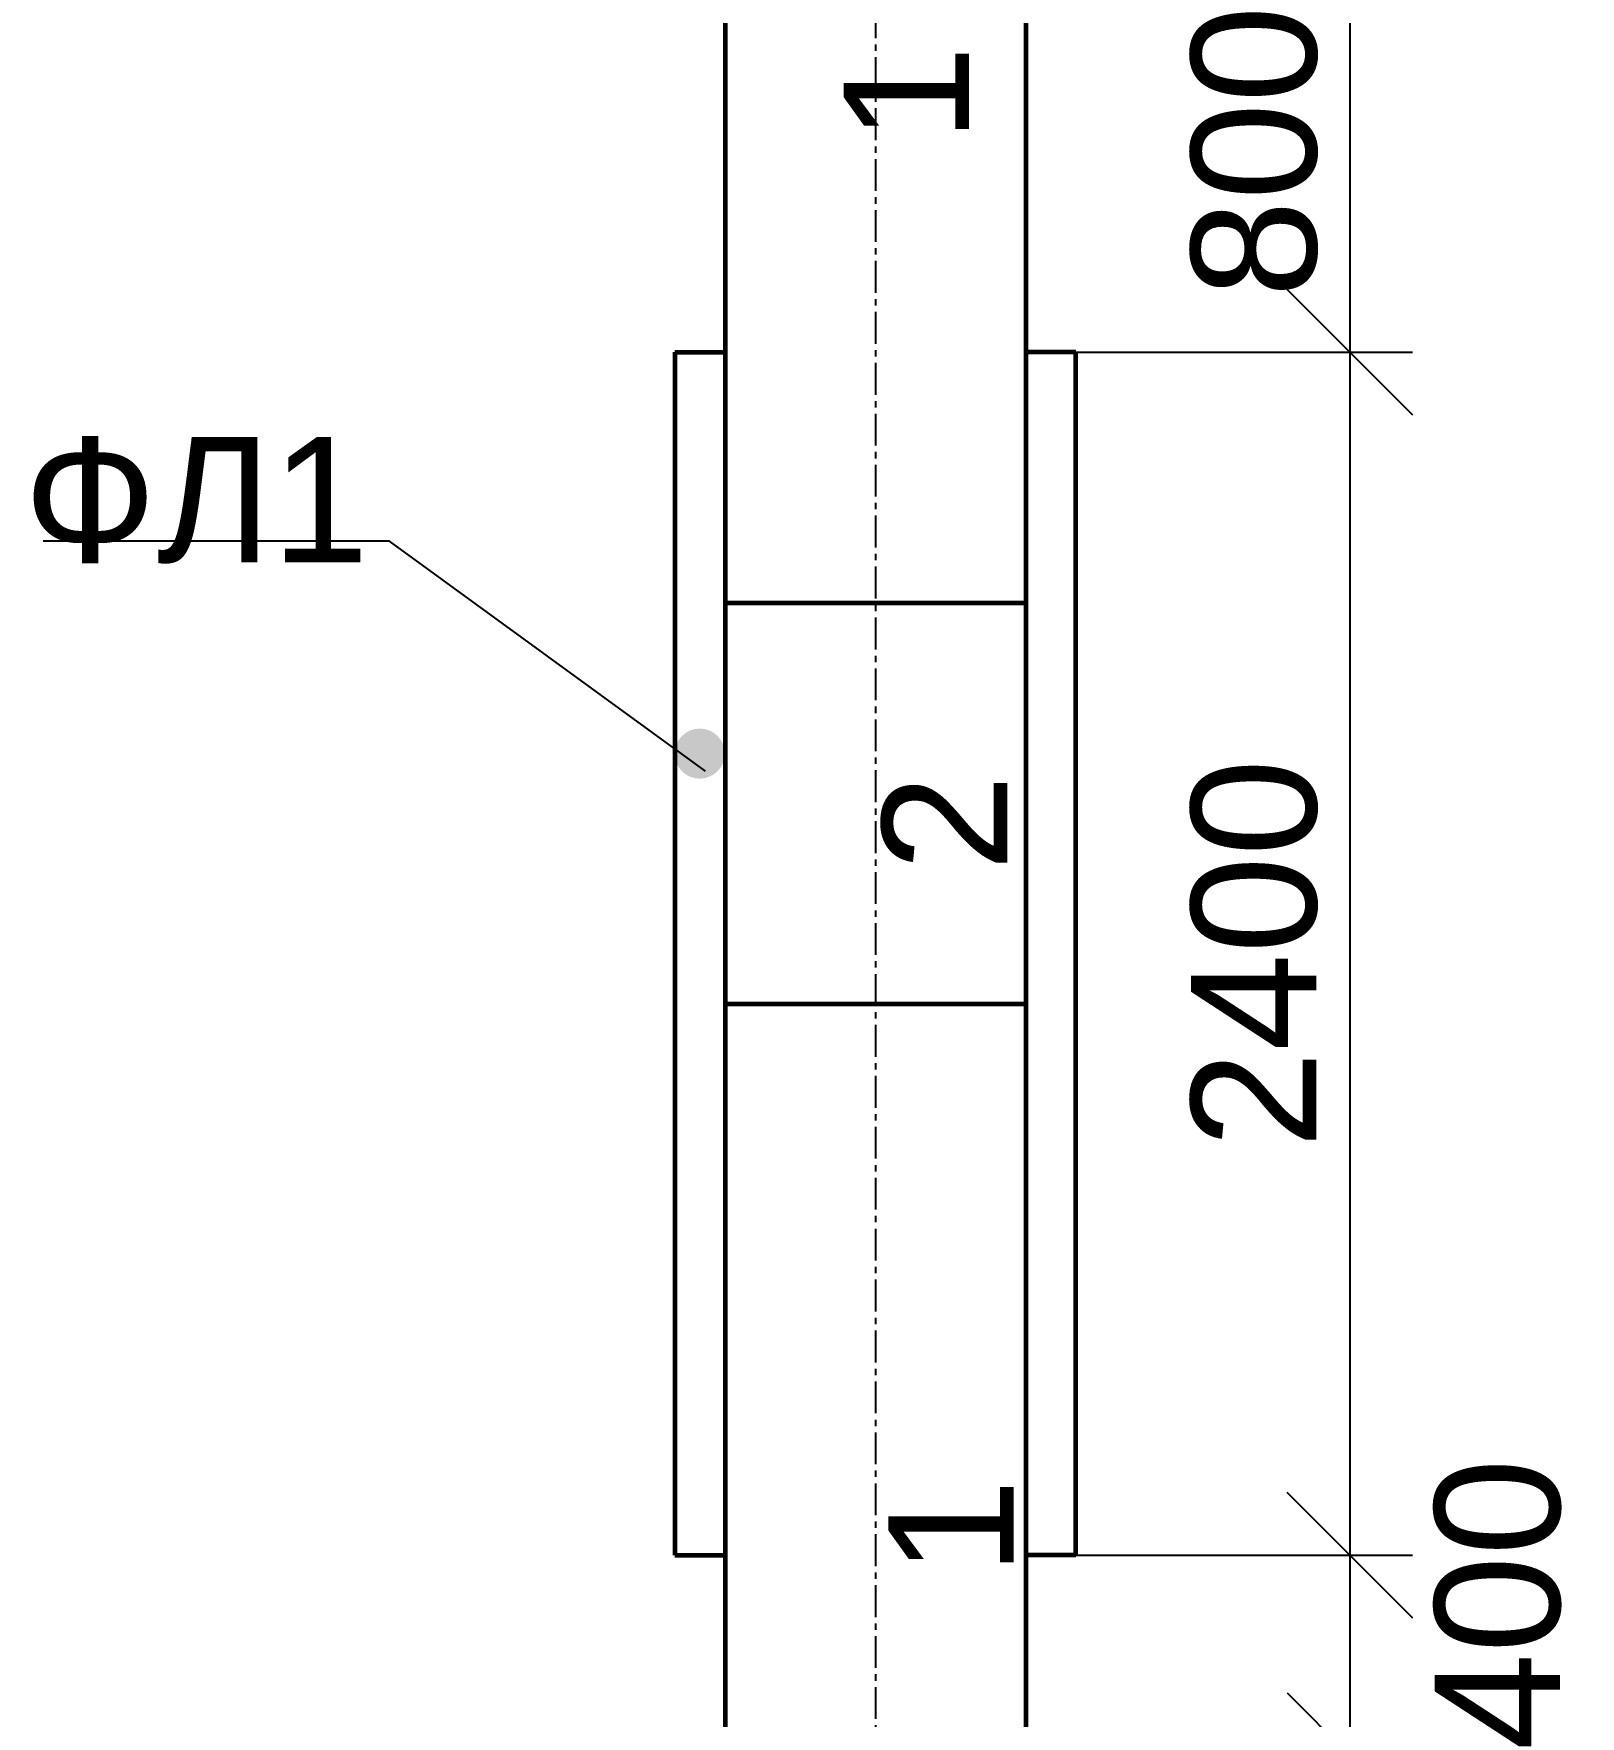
# Model space of a CAD drawing. Header units: millimetres. Extents: x -229914 to 856942, y -268655 to 87212.
# Drawn here: x 342670 to 345756, y -143632 to -140275 of the extents above; entities that cross this region are included whole.
import ezdxf

# ---------------------------------------------------------------- set-up
doc = ezdxf.new("R2010")
doc.units = ezdxf.units.MM
doc.linetypes.add('осеваяX2', pattern=[101.6, 63.5, -12.7, 12.7, -12.7])
doc.layers.add('каменные и деревянные эл', color=7, linetype='Continuous', lineweight=60)
doc.styles.get("Standard").update_dxf_attribs({"font": 'arial.ttf'})
doc.styles.add('Аннотативный', font='arial.ttf')
doc.dimstyles.new('Копия Аннотативный', dxfattribs={"dimscale": 0, "dimtxt": 2.5, "dimasz": 2.5, "dimexe": 1.25, "dimexo": 0.625, "dimtad": 1, "dimtxsty": 'Аннотативный', "dimblk": 'OBLIQUE', "dimcen": 2.5, "dimadec": 0, "dimazin": 0, "dimtfac": 1, "dimtmove": 0, "dimatfit": 3, "dimldrblk": 'OBLIQUE', "dimfxl": 1, "dimarcsym": 0})

# ---------------------------------------------------------------- blocks, each defined once
blk = doc.blocks.new('_Oblique')
at = {"color": 0, "linetype": 'ByBlock', "lineweight": -2}
blk.add_line((-0.5, -0.5), (0.5, 0.5), dxfattribs=at)
blk = doc.blocks.new('*D276')
at = {"color": 0, "lineweight": -2, "transparency": 16777216}
for p, q in [((344761.4, -140110.3), (345420.9, -140110.3)), ((345295.9, -140110.3), (345295.9, -140910.3)), ((344712, -140910.3), (345420.9, -140910.3))]:
    blk.add_line(p, q, dxfattribs=at)
at = {"layer": 'Defpoints', "color": 0, "transparency": 16777216}
for p in [(344698.9, -140110.3), (344649.5, -140910.3), (345295.9, -140910.3)]:
    blk.add_point(p, dxfattribs=at)
at = {"color": 0, "lineweight": -2, "transparency": 16777216, "xscale": 250, "yscale": 250, "zscale": 250}
for p, rotation in [((345295.9, -140110.3), 90), ((345295.9, -140910.3), 270)]:
    blk.add_blockref('_Oblique', p, dxfattribs=dict(at, rotation=rotation))
at = {"color": 0, "transparency": 16777216, "insert": (345105.7, -140510.3), "char_height": 250, "attachment_point": 5, "rotation": 90, "style": 'Аннотативный'}
blk.add_mtext('800', dxfattribs=at)
blk = doc.blocks.new('*D277')
at = {"color": 0, "lineweight": -2, "transparency": 16777216}
for p, q in [((345295.9, -140910.3), (345295.9, -143310.3)), ((345358.4, -140910.3), (345420.9, -140910.3)), ((344712, -143310.3), (345420.9, -143310.3))]:
    blk.add_line(p, q, dxfattribs=at)
at = {"layer": 'Defpoints', "color": 0, "transparency": 16777216}
for p in [(345295.9, -140910.3), (344649.5, -143310.3), (345295.9, -143310.3)]:
    blk.add_point(p, dxfattribs=at)
at = {"color": 0, "lineweight": -2, "transparency": 16777216, "xscale": 250, "yscale": 250, "zscale": 250}
for p, rotation in [((345295.9, -140910.3), 90), ((345295.9, -143310.3), 270)]:
    blk.add_blockref('_Oblique', p, dxfattribs=dict(at, rotation=rotation))
at = {"color": 0, "transparency": 16777216, "insert": (345105.7, -142110.3), "char_height": 250, "attachment_point": 5, "rotation": 90, "style": 'Аннотативный'}
blk.add_mtext('2400', dxfattribs=at)
blk = doc.blocks.new('*D278')
at = {"color": 0, "lineweight": -2, "transparency": 16777216}
for p, q in [((345295.9, -143310.3), (345295.9, -143710.3)), ((345358.4, -143310.3), (345420.9, -143310.3)), ((345358.4, -143710.3), (345420.9, -143710.3))]:
    blk.add_line(p, q, dxfattribs=at)
at = {"layer": 'Defpoints', "color": 0, "transparency": 16777216}
for p in [(345295.9, -143310.3), (345295.9, -143710.3), (345295.9, -143710.3)]:
    blk.add_point(p, dxfattribs=at)
at = {"color": 0, "lineweight": -2, "transparency": 16777216, "xscale": 250, "yscale": 250, "zscale": 250}
for p, rotation in [((345295.9, -143310.3), 90), ((345295.9, -143710.3), 270)]:
    blk.add_blockref('_Oblique', p, dxfattribs=dict(at, rotation=rotation))
at = {"color": 0, "transparency": 16777216, "insert": (345591.5, -143408.6), "char_height": 250, "attachment_point": 5, "rotation": 90, "style": 'Аннотативный'}
blk.add_mtext('400', dxfattribs=at)

msp = doc.modelspace()

# ---------------------------------------------------------------- hatches: boundary and pattern name
h = msp.add_hatch(color=256)
h.dxf.hatch_style = 1
h.paths.add_polyline_path([(343948.9177, -141711.35916, -1), (344048.9177, -141711.35916, -1)])

# ---------------------------------------------------------------- linework, layer by layer
at = {"linetype": 'осеваяX2'}
msp.add_line((344349.47859, -133210.26154), (344349.47859, -144910.26154), dxfattribs=at)
for p, q in [((343379.79433, -141287.4095), (342688.89281, -141287.4095)), ((344010.70756, -141746.5408), (343379.79433, -141287.4095))]:
    msp.add_line(p, q)
at = {"layer": 'каменные и деревянные эл', "lineweight": 60}
for p, q in [((344049.47859, -139210.26154), (344049.47859, -144910.26154)), ((344649.47859, -139210.26154), (344649.47859, -144610.26154)), ((343949.47859, -140910.26154), (344049.47859, -140910.26154)), ((343949.47859, -140910.26154), (343949.47859, -143310.26154)), ((344749.47859, -140910.26154), (344649.47859, -140910.26154)), ((344749.47859, -143310.26154), (344749.47859, -140910.26154)), ((344048.22859, -141410.26154), (344649.47859, -141410.26154)), ((344048.22859, -142210.26154), (344648.22859, -142210.26154)), ((343949.47859, -143310.26154), (344049.47859, -143310.26154)), ((344749.47859, -143310.26154), (344649.47859, -143310.26154))]:
    msp.add_line(p, q, dxfattribs=at)

# ---------------------------------------------------------------- texts
at = {"lineweight": 25, "char_height": 250, "attachment_point": 3, "rotation": 90}
for s, insert in [('\\pxa0.66667,sm1.07917;1', (344286.00051, -140297.9814)), ('\\pxa0.66667,sm1.07917;2', (344362.61684, -141752.35272)), ('\\pxa0.66667,sm1.07917;1', (344375.14604, -143157.19982))]:
    msp.add_mtext_dynamic_manual_height_columns(s, width=110.1427955, gutter_width=1250, heights=[0], dxfattribs=dict(at, insert=insert))
at = {"lineweight": 25, "insert": (343338.88534, -141332.5762), "char_height": 250, "attachment_point": 9}
msp.add_mtext_dynamic_manual_height_columns('\\pxa0.66667,sm1.07917;ФЛ1', width=110.1427955, gutter_width=1250, heights=[0], dxfattribs=at)

# ---------------------------------------------------------------- dimensions: what is measured, and where the dimension line sits
for base, p1, p2, picture, middle in [((345295.87205, -140910.26154), (344698.85359, -140110.26154), (344649.47859, -140910.26154), '*D276', (345105.7288, -140510.26154)), ((345295.87205, -143310.26154), (345295.87205, -140910.26154), (344649.47859, -143310.26154), '*D277', (345105.7288, -142110.26154))]:
    dim = msp.add_linear_dim(base=base, p1=p1, p2=p2, angle=90, dimstyle='Копия Аннотативный')
    dim.commit()
    dim.dimension.update_dxf_attribs({"geometry": picture, "text_midpoint": middle})
dim = msp.add_linear_dim(base=(345295.87205, -143710.26154), p1=(345295.87205, -143310.26154), p2=(345295.87205, -143710.26154), angle=90, dimstyle='Копия Аннотативный', override={"dimtmove": 2})
dim.commit()
dim.dimension.update_dxf_attribs({"geometry": '*D278', "text_midpoint": (345591.5424, -143408.60188), "dimtype": 160})

doc.saveas('drawing.dxf')
